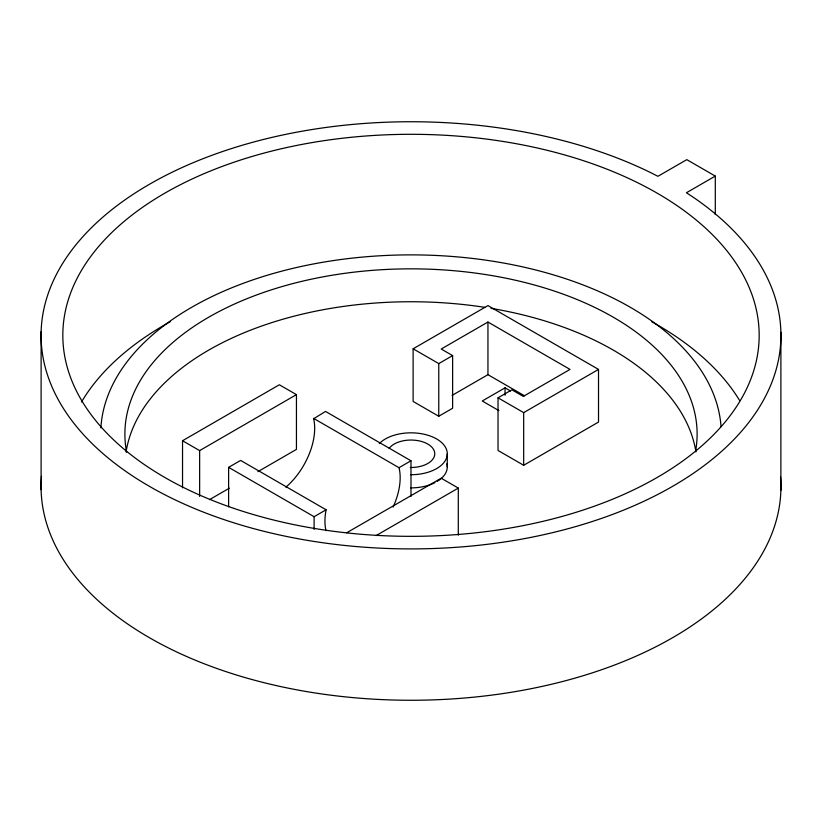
<?xml version="1.0" encoding="UTF-8"?>
<svg xmlns="http://www.w3.org/2000/svg" width="822" height="822" viewBox="0 0 822 822"><rect width="100%" height="100%" fill="white"/><g stroke="black" fill="none" stroke-linecap="round" stroke-linejoin="round"><path stroke-width="1.23" d="M228.619 506.825L228.619 467.348L240.62 460.423L326.098 509.784L325.718 511.89A53.194 30.712 -60 0 0 325.985 530.683M182.535 487.857L182.535 440.746L279.336 384.768L296.444 394.632L296.444 449.387L257.944 471.643M199.643 496.447L199.643 450.61L296.444 394.632M413.117 348.795L487.949 305.589L598.519 369.417L598.519 422.066L523.676 465.273L498.029 450.466L498.029 397.817L511.89 389.813L523.285 396.399L570.016 369.417L487.949 322.039L441.219 349.021L452.624 355.597L452.624 408.246L438.763 416.251L413.117 401.444L413.117 348.795L438.763 363.601L452.624 355.597M715.294 176.093L686.421 192.759L692.638 196.838A369.941 213.586 0 0 1 663.857 491.227A369.941 213.586 0 0 1 153.18 488.494L144.97 483.737A369.941 213.586 0 0 1 141.682 188.896A369.941 213.586 0 0 1 651.651 173.113L657.919 176.309L686.802 159.643L715.294 176.093L715.294 214.573M285.871 487.189A53.194 30.712 -60 0 0 313.634 418.768L325.502 411.421L410.99 460.772L410.99 496.426M209.538 499.632L229.338 488.186M452.09 395.392L487.949 374.678L524.549 395.814M510.596 391.046L505.047 387.84L482.257 401.002L498.903 410.62M228.619 467.348L314.107 516.709L326.098 509.784M313.521 418.336L398.999 467.697L410.99 460.772M498.029 397.817L523.676 412.623L598.519 369.417M346.658 532.79L441.198 478.209L458.296 488.083L458.296 535.184M376.065 535.625L458.296 488.083M182.535 440.746L199.643 450.61M398.999 467.697L399.122 468.119A53.194 30.712 -60 0 1 393.111 507.071M780.9 332.273L780.879 490.333M523.676 412.623L523.676 465.273M505.047 387.84L505.047 395.248M487.949 322.039L487.949 374.678M447.271 453.867L447.271 467.03M438.763 363.601L438.763 416.251M314.107 516.709L314.107 529.44M41.121 331.667L41.1 489.727M780.551 476.914A369.941 213.586 0 0 1 410.476 700.262A369.941 213.586 0 0 1 41.501 476.318M126.074 451.884A286.118 165.191 0 0 1 484.795 307.336M490.981 308.332A286.118 165.191 0 0 1 695.936 451.925M446.849 463.752A36.271 20.94 0 0 1 440.911 478.784M440.243 479.318A36.271 20.94 0 0 1 438.845 480.356M438.095 480.849A36.271 20.94 0 0 1 437.325 481.332M434.869 482.699A36.271 20.94 0 0 1 410.836 487.878M100.88 427.913A310.295 179.145 0 0 1 409.911 254.882A310.295 179.145 0 0 1 721.038 426.649M126.609 452.141A286.118 165.191 0 0 1 410.137 268.845A286.118 165.191 0 0 1 695.576 451.144M379.291 443.603A36.271 20.94 0 0 1 423.083 434.026A36.271 20.94 0 0 1 446.736 457.361A36.271 20.94 0 0 1 410.836 474.715M389.176 448.319A23.776 13.727 0 0 1 417.638 440.592A23.776 13.727 0 0 1 434.478 455.922A23.776 13.727 0 0 1 410.25 467.492M81.491 401.999A348.179 201.02 0 0 1 170.103 321.792M651.754 321.721A348.179 201.02 0 0 1 739.708 400.653M234.044 508.438A348.179 201.02 0 0 0 759.158 337.236A348.179 201.02 0 0 0 239.798 160.28A348.179 201.02 0 0 0 234.044 508.438"/></g></svg>
